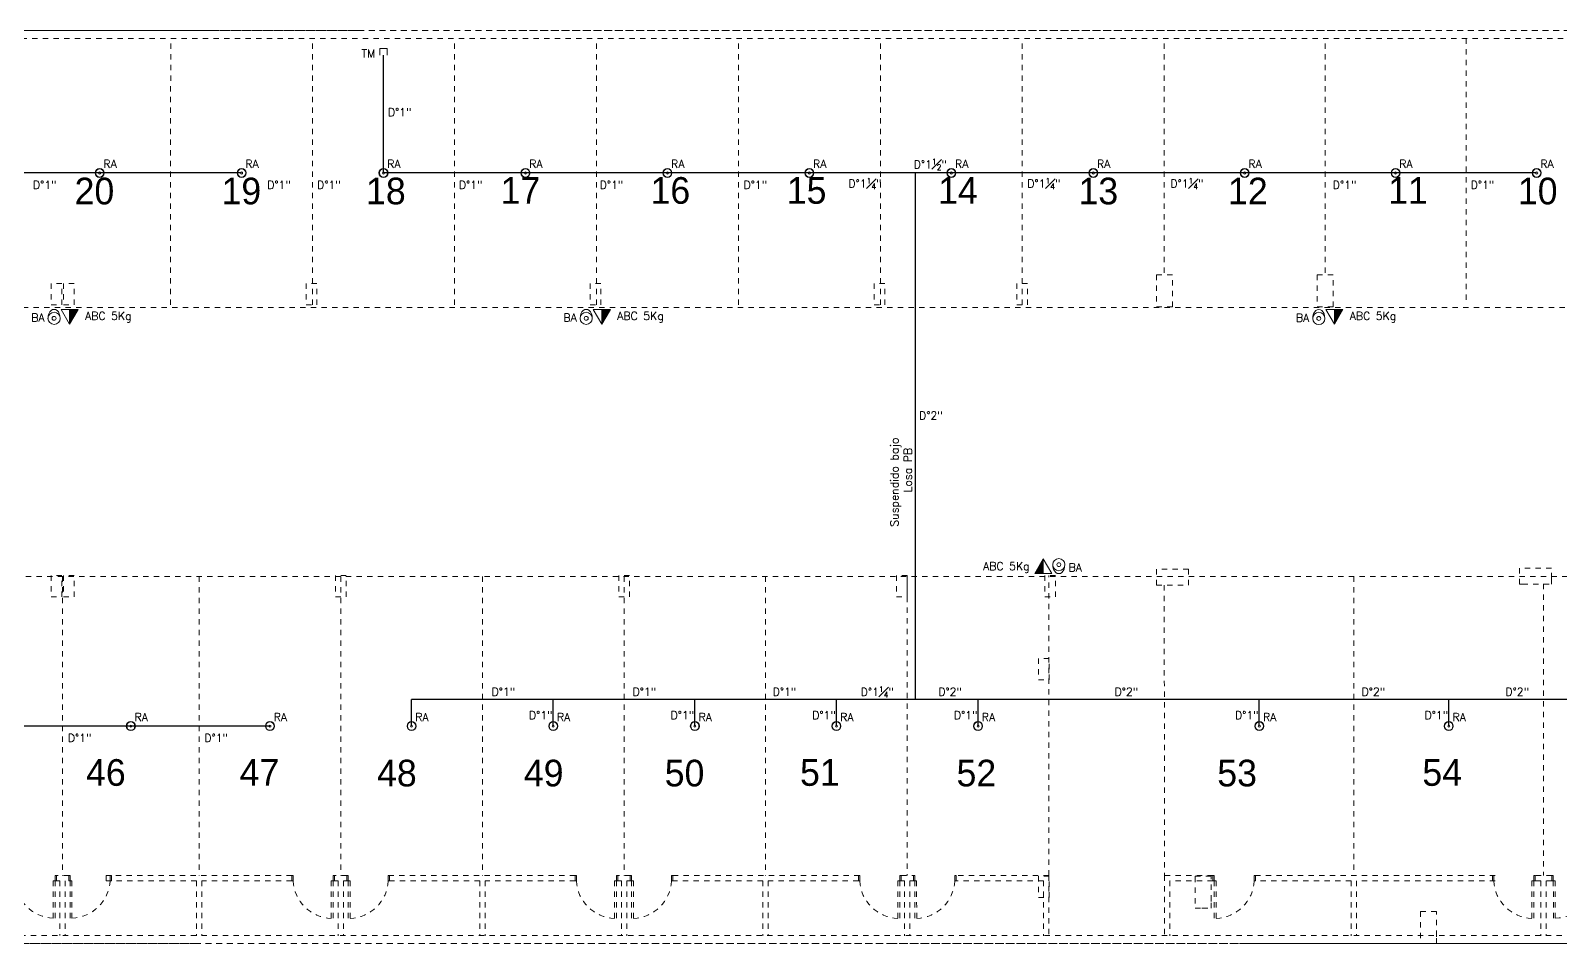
# Model space of a CAD drawing. Header units: millimetres. Extents: x 917 to 1168, y -421 to -23.
# Drawn here: x 1036.59 to 1065.27, y -419.9 to -402.78 of the extents above; entities that cross this region are included whole.
import ezdxf
from ezdxf.enums import TextEntityAlignment as Align

# ---------------------------------------------------------------- set-up
doc = ezdxf.new("R2010")
doc.units = ezdxf.units.MM
doc.header["$LTSCALE"] = 0.1
doc.linetypes.add('CONTINUA', pattern=[0])
doc.linetypes.add('HIDDEN', pattern=[0.375, 0.25, -0.125])
doc.layers.get('0').update_dxf_attribs({"lineweight": 5})
for name, color, linetype, lineweight in [('00_Incendio Rociador', 1, 'Continuous', 18), ('00_Incendio_Bocas Incendio', 1, 'Continuous', 30), ('00_Incendio_Cañeria', 1, 'Continuous', 30), ('00_Incendio_Matafuego', 1, 'Continuous', 20), ('00_Incendio_Textos', 7, 'Continuous', 13), ('Incendio - Texto', 11, 'Continuous', 18), ('Lavarropa', 7, 'HIDDEN', 5)]:
    doc.layers.add(name, color=color, linetype=linetype, lineweight=lineweight)
doc.layers.add('Textos', color=7, linetype='Continuous')
doc.styles.add('Instal Sanit', font='techb___.ttf', dxfattribs={"height": 0.15})
doc.styles.add('Pill Gothic 300mg Lt', font='', dxfattribs={"height": 0.186028})
doc.styles.add('Romans', font='romans.shx')
doc.styles.get("Standard").update_dxf_attribs({"font": 'arial.ttf'})
doc.styles.get('Pill Gothic 300mg Lt').set_extended_font_data('Pill Gothic 300mg Lt')

# ---------------------------------------------------------------- blocks, each defined once
blk = doc.blocks.new('SS final')
at = {"color": 8, "lineweight": 18}
for p, q in [((1078.04, -429.28), (970.665, -429.28)), ((970.815, -429.43), (1077.89, -429.43)), ((1007.646, -429.28), (1026.48, -429.28)), ((1025.609, -434.425), (1025.612, -429.43)), ((1029.128, -429.28), (1026.48, -429.28)), ((1028.27, -434.425), (1028.27, -429.43)), ((1029.128, -429.28), (1031.782, -429.28)), ((1030.931, -434.425), (1030.931, -429.43)), ((1040.488, -429.28), (1031.782, -429.28)), ((1033.592, -434.425), (1033.592, -429.43)), ((1036.253, -434.425), (1036.253, -429.43)), ((1038.914, -434.425), (1038.914, -429.43)), ((1040.488, -429.28), (1048.97, -429.28)), ((1041.575, -434.425), (1041.575, -429.43)), ((1044.236, -433.825), (1044.236, -429.432)), ((1047.249, -433.823), (1047.249, -429.43)), ((1051.827, -429.28), (1048.97, -429.28)), ((1049.893, -429.43), (1049.893, -434.425)), ((1023.571, -434.025), (1023.371, -434.025)), ((1023.371, -434.025), (1023.371, -434.425)), ((1023.571, -434.425), (1023.571, -434.025)), ((1023.601, -434.025), (1023.601, -434.425)), ((1023.801, -434.025), (1023.601, -434.025)), ((1023.801, -434.425), (1023.801, -434.025)), ((1028.352, -434.025), (1028.152, -434.025)), ((1028.152, -434.025), (1028.152, -434.425)), ((1028.352, -434.425), (1028.352, -434.025)), ((1033.474, -434.025), (1033.474, -434.425)), ((1033.674, -434.025), (1033.474, -434.025)), ((1033.674, -434.425), (1033.674, -434.025)), ((1038.796, -434.025), (1038.796, -434.425)), ((1038.996, -434.025), (1038.796, -434.025)), ((1038.996, -434.425), (1038.996, -434.025)), ((1041.475, -434.025), (1041.475, -434.425)), ((1041.675, -434.025), (1041.475, -434.025)), ((1041.675, -434.425), (1041.675, -434.025)), ((1044.09, -433.859), (1044.09, -434.459)), ((1044.39, -433.859), (1044.09, -433.859)), ((1044.39, -434.459), (1044.39, -433.859)), ((1047.104, -433.859), (1047.104, -434.459)), ((1047.404, -433.859), (1047.104, -433.859)), ((1047.404, -434.459), (1047.404, -433.859)), ((1023.371, -434.425), (1023.571, -434.425)), ((1023.601, -434.425), (1023.801, -434.425)), ((1028.152, -434.425), (1028.352, -434.425)), ((1033.474, -434.425), (1033.674, -434.425)), ((1038.796, -434.425), (1038.996, -434.425)), ((1041.475, -434.425), (1041.675, -434.425)), ((1009.841, -434.472), (1077.89, -434.472)), ((1044.09, -434.459), (1044.39, -434.459)), ((1047.104, -434.459), (1047.404, -434.459)), ((1055.197, -439.518), (1020.555, -439.518)), ((1023.571, -439.5), (1023.371, -439.5)), ((1023.371, -439.5), (1023.371, -439.9)), ((1023.571, -439.9), (1023.571, -439.5)), ((1023.585, -439.518), (1023.585, -445.129)), ((1023.801, -439.5), (1023.601, -439.5)), ((1023.601, -439.5), (1023.601, -439.9)), ((1023.801, -439.9), (1023.801, -439.5)), ((1026.144, -439.518), (1026.144, -445.129)), ((1028.899, -439.5), (1028.699, -439.5)), ((1028.699, -439.5), (1028.699, -439.9)), ((1028.799, -439.518), (1028.799, -445.129)), ((1028.899, -439.9), (1028.899, -439.5)), ((1031.454, -439.518), (1031.454, -445.129)), ((1034.209, -439.5), (1034.009, -439.5)), ((1034.009, -439.5), (1034.009, -439.9)), ((1034.109, -439.518), (1034.109, -445.129)), ((1034.209, -439.9), (1034.209, -439.5)), ((1036.764, -439.518), (1036.764, -445.129)), ((1039.419, -439.5), (1039.219, -439.5)), ((1039.219, -439.5), (1039.219, -439.9)), ((1039.419, -439.9), (1039.419, -439.5)), ((1039.419, -439.5), (1039.419, -445.129)), ((1041.998, -439.5), (1041.998, -439.9)), ((1042.198, -439.5), (1041.998, -439.5)), ((1042.073, -445.129), (1042.073, -439.5)), ((1042.198, -439.9), (1042.198, -439.5)), ((1044.09, -439.384), (1044.09, -439.684)), ((1044.69, -439.384), (1044.09, -439.384)), ((1044.69, -439.684), (1044.69, -439.384)), ((1047.792, -439.518), (1047.792, -445.129)), ((1050.897, -439.365), (1050.897, -439.665)), ((1051.497, -439.365), (1050.897, -439.365)), ((1051.497, -439.549), (1051.497, -439.365)), ((1051.497, -439.551), (1051.497, -439.549)), ((1051.497, -439.552), (1051.497, -439.551)), ((1051.497, -439.564), (1051.497, -439.552)), ((1051.497, -439.565), (1051.497, -439.564)), ((1051.497, -439.665), (1051.497, -439.565)), ((1044.09, -439.684), (1044.69, -439.684)), ((1044.235, -439.678), (1044.241, -445.129)), ((1050.897, -439.665), (1050.948, -439.665)), ((1050.948, -439.665), (1051.497, -439.665)), ((1051.343, -439.659), (1051.345, -445.129)), ((1023.371, -439.9), (1023.571, -439.9)), ((1023.601, -439.9), (1023.801, -439.9)), ((1028.699, -439.9), (1028.899, -439.9)), ((1034.009, -439.9), (1034.209, -439.9)), ((1039.219, -439.9), (1039.419, -439.9)), ((1041.998, -439.9), (1042.198, -439.9)), ((1042.08, -441.056), (1041.88, -441.056)), ((1041.88, -441.056), (1041.88, -441.456)), ((1042.08, -441.456), (1042.08, -441.056)), ((1041.88, -441.456), (1042.08, -441.456)), ((1023.41, -445.224), (1023.409, -445.924)), ((1023.445, -445.224), (1023.41, -445.224)), ((1023.444, -445.924), (1023.445, -445.224)), ((1023.47, -445.124), (1023.445, -445.124)), ((1023.445, -445.124), (1023.445, -445.224)), ((1023.445, -445.224), (1023.47, -445.224)), ((1023.701, -445.124), (1023.47, -445.124)), ((1023.47, -445.124), (1023.47, -445.224)), ((1023.47, -445.224), (1023.47, -445.124)), ((1023.535, -445.224), (1023.47, -445.224)), ((1023.535, -445.224), (1023.535, -446.25)), ((1023.635, -445.224), (1023.635, -446.25)), ((1023.701, -445.124), (1023.701, -445.224)), ((1023.701, -445.224), (1023.701, -445.124)), ((1023.701, -445.124), (1023.726, -445.124)), ((1023.726, -445.224), (1023.701, -445.224)), ((1023.726, -445.124), (1023.726, -445.224)), ((1023.727, -445.924), (1023.726, -445.224)), ((1023.726, -445.224), (1023.761, -445.224)), ((1023.761, -445.224), (1023.762, -445.924)), ((1027.883, -445.129), (1024.405, -445.129)), ((1024.405, -445.129), (1024.405, -445.229)), ((1026.094, -445.229), (1024.405, -445.229)), ((1024.476, -445.224), (1024.476, -445.124)), ((1024.476, -445.124), (1024.501, -445.124)), ((1024.501, -445.224), (1024.476, -445.224)), ((1024.501, -445.124), (1024.501, -445.224)), ((1024.501, -445.124), (1024.501, -445.224)), ((1026.094, -445.229), (1026.094, -446.255)), ((1027.883, -445.229), (1026.194, -445.229)), ((1026.194, -445.229), (1026.194, -446.255)), ((1027.908, -445.129), (1027.883, -445.129)), ((1027.883, -445.129), (1027.883, -445.229)), ((1027.883, -445.229), (1027.908, -445.229)), ((1027.908, -445.229), (1027.908, -445.129)), ((1028.658, -445.229), (1028.623, -445.229)), ((1028.623, -445.229), (1028.623, -445.929)), ((1028.683, -445.129), (1028.658, -445.129)), ((1028.658, -445.129), (1028.658, -445.229)), ((1028.658, -445.929), (1028.658, -445.229)), ((1028.658, -445.229), (1028.683, -445.229)), ((1028.915, -445.129), (1028.683, -445.129)), ((1028.683, -445.129), (1028.683, -445.229)), ((1028.683, -445.229), (1028.683, -445.129)), ((1028.749, -445.229), (1028.683, -445.229)), ((1028.749, -445.229), (1028.749, -446.255)), ((1028.915, -445.229), (1028.849, -445.229)), ((1028.849, -445.229), (1028.849, -446.255)), ((1028.915, -445.129), (1028.915, -445.229)), ((1028.915, -445.229), (1028.915, -445.129)), ((1028.915, -445.129), (1028.94, -445.129)), ((1028.94, -445.229), (1028.915, -445.229)), ((1028.94, -445.129), (1028.94, -445.229)), ((1028.94, -445.929), (1028.94, -445.229)), ((1028.94, -445.229), (1028.975, -445.229)), ((1028.975, -445.229), (1028.975, -445.929)), ((1029.69, -445.229), (1029.69, -445.129)), ((1029.69, -445.129), (1029.715, -445.129)), ((1029.715, -445.229), (1029.69, -445.229)), ((1033.193, -445.129), (1029.715, -445.129)), ((1029.715, -445.129), (1029.715, -445.229)), ((1029.715, -445.129), (1029.715, -445.229)), ((1031.404, -445.229), (1029.715, -445.229)), ((1031.404, -445.229), (1031.404, -446.255)), ((1033.193, -445.229), (1031.504, -445.229)), ((1031.504, -445.229), (1031.504, -446.255)), ((1033.218, -445.129), (1033.193, -445.129)), ((1033.193, -445.129), (1033.193, -445.229)), ((1033.193, -445.229), (1033.218, -445.229)), ((1033.218, -445.229), (1033.218, -445.129)), ((1033.933, -445.229), (1033.932, -445.929)), ((1033.968, -445.229), (1033.933, -445.229)), ((1033.967, -445.929), (1033.968, -445.229)), ((1033.993, -445.129), (1033.968, -445.129)), ((1033.968, -445.129), (1033.968, -445.229)), ((1033.968, -445.229), (1033.993, -445.229)), ((1034.224, -445.129), (1033.993, -445.129)), ((1033.993, -445.129), (1033.993, -445.229)), ((1033.993, -445.229), (1033.993, -445.129)), ((1034.059, -445.229), (1033.993, -445.229)), ((1034.059, -445.229), (1034.059, -446.255)), ((1034.224, -445.229), (1034.159, -445.229)), ((1034.159, -445.229), (1034.159, -446.255)), ((1034.224, -445.129), (1034.224, -445.229)), ((1034.224, -445.229), (1034.224, -445.129)), ((1034.224, -445.129), (1034.249, -445.129)), ((1034.249, -445.229), (1034.224, -445.229)), ((1034.249, -445.129), (1034.249, -445.229)), ((1034.25, -445.929), (1034.249, -445.229)), ((1034.249, -445.229), (1034.284, -445.229)), ((1034.284, -445.229), (1034.285, -445.929)), ((1034.999, -445.229), (1034.999, -445.129)), ((1034.999, -445.129), (1035.024, -445.129)), ((1035.024, -445.229), (1034.999, -445.229)), ((1035.024, -445.129), (1035.024, -445.229)), ((1035.024, -445.129), (1038.503, -445.129)), ((1035.024, -445.129), (1035.024, -445.229)), ((1036.714, -445.229), (1035.024, -445.229)), ((1036.714, -445.229), (1036.714, -446.255)), ((1038.503, -445.229), (1036.814, -445.229)), ((1036.814, -445.229), (1036.814, -446.255)), ((1038.528, -445.129), (1038.503, -445.129)), ((1038.503, -445.129), (1038.503, -445.229)), ((1038.503, -445.229), (1038.528, -445.229)), ((1038.528, -445.229), (1038.528, -445.129)), ((1039.243, -445.229), (1039.242, -445.929)), ((1039.278, -445.229), (1039.243, -445.229)), ((1039.277, -445.929), (1039.278, -445.229)), ((1039.303, -445.129), (1039.278, -445.129)), ((1039.278, -445.129), (1039.278, -445.229)), ((1039.278, -445.229), (1039.303, -445.229)), ((1039.303, -445.229), (1039.303, -445.129)), ((1039.303, -445.129), (1039.534, -445.129)), ((1039.369, -445.229), (1039.303, -445.229)), ((1039.369, -445.229), (1039.369, -446.255)), ((1039.534, -445.229), (1039.469, -445.229)), ((1039.469, -445.229), (1039.469, -446.255)), ((1039.534, -445.229), (1039.534, -445.129)), ((1039.534, -445.129), (1039.559, -445.129)), ((1039.559, -445.229), (1039.534, -445.229)), ((1039.559, -445.129), (1039.559, -445.229)), ((1039.56, -445.929), (1039.559, -445.229)), ((1039.559, -445.229), (1039.594, -445.229)), ((1039.594, -445.229), (1039.595, -445.929)), ((1040.309, -445.229), (1040.309, -445.129)), ((1040.309, -445.129), (1040.334, -445.129)), ((1040.334, -445.229), (1040.309, -445.229)), ((1042.074, -445.129), (1040.334, -445.129)), ((1040.334, -445.129), (1040.334, -445.229)), ((1040.334, -445.129), (1040.334, -445.229)), ((1041.974, -445.229), (1040.334, -445.229)), ((1041.88, -445.136), (1041.88, -445.536)), ((1042.08, -445.136), (1041.88, -445.136)), ((1041.974, -445.229), (1041.974, -446.255)), ((1042.074, -445.129), (1042.074, -446.255)), ((1042.08, -445.536), (1042.08, -445.136)), ((1045.146, -445.129), (1044.241, -445.129)), ((1044.241, -445.129), (1044.241, -446.255)), ((1045.146, -445.229), (1044.341, -445.229)), ((1044.341, -445.229), (1044.341, -446.255)), ((1044.815, -445.136), (1044.815, -445.151)), ((1045.115, -445.136), (1044.815, -445.136)), ((1044.815, -445.151), (1044.815, -445.736)), ((1045.115, -445.595), (1045.115, -445.136)), ((1045.146, -445.229), (1045.145, -445.129)), ((1045.145, -445.129), (1045.17, -445.129)), ((1045.146, -445.129), (1045.146, -445.229)), ((1045.171, -445.229), (1045.146, -445.229)), ((1045.17, -445.129), (1045.171, -445.229)), ((1045.171, -445.929), (1045.171, -445.229)), ((1045.171, -445.229), (1045.206, -445.229)), ((1045.206, -445.229), (1045.206, -445.929)), ((1045.921, -445.229), (1045.921, -445.129)), ((1045.921, -445.129), (1045.946, -445.129)), ((1045.946, -445.229), (1045.921, -445.229)), ((1050.437, -445.129), (1045.946, -445.129)), ((1045.946, -445.129), (1045.946, -445.229)), ((1045.946, -445.129), (1045.946, -445.229)), ((1047.742, -445.229), (1045.946, -445.229)), ((1047.742, -445.229), (1047.742, -446.255)), ((1050.437, -445.229), (1047.842, -445.229)), ((1047.842, -445.229), (1047.842, -446.255)), ((1050.387, -445.129), (1050.387, -445.229)), ((1050.412, -445.129), (1050.387, -445.129)), ((1050.387, -445.129), (1050.387, -445.229)), ((1050.387, -445.229), (1050.412, -445.229)), ((1050.412, -445.229), (1050.412, -445.129)), ((1051.127, -445.229), (1051.126, -445.929)), ((1051.162, -445.229), (1051.127, -445.229)), ((1051.161, -445.929), (1051.162, -445.229)), ((1051.187, -445.129), (1051.162, -445.129)), ((1051.162, -445.129), (1051.162, -445.229)), ((1051.162, -445.229), (1051.187, -445.229)), ((1051.503, -445.129), (1051.187, -445.129)), ((1051.187, -445.129), (1051.187, -445.229)), ((1051.187, -445.229), (1051.187, -445.129)), ((1051.293, -445.229), (1051.187, -445.229)), ((1051.293, -445.129), (1051.293, -445.129)), ((1051.293, -445.229), (1051.293, -446.255)), ((1051.392, -445.129), (1051.392, -445.129)), ((1051.503, -445.229), (1051.392, -445.229)), ((1051.392, -445.229), (1051.393, -446.255)), ((1051.503, -445.129), (1051.503, -445.229)), ((1051.503, -445.229), (1051.503, -445.129)), ((1051.503, -445.129), (1051.528, -445.129)), ((1051.528, -445.229), (1051.503, -445.229)), ((1051.528, -445.129), (1051.528, -445.229)), ((1051.53, -445.929), (1051.528, -445.229)), ((1051.528, -445.229), (1051.563, -445.229)), ((1051.563, -445.229), (1051.565, -445.929)), ((1041.88, -445.536), (1042.08, -445.536)), ((1045.115, -445.596), (1045.115, -445.595)), ((1045.115, -445.597), (1045.115, -445.596)), ((1045.115, -445.61), (1045.115, -445.597)), ((1044.815, -445.736), (1044.94, -445.736)), ((1044.94, -445.736), (1044.955, -445.736)), ((1044.955, -445.736), (1045.115, -445.736)), ((1045.115, -445.611), (1045.115, -445.61)), ((1045.115, -445.736), (1045.115, -445.611)), ((1049.339, -445.8), (1049.039, -445.8)), ((1049.039, -445.8), (1049.039, -446.4)), ((1049.339, -446.259), (1049.339, -445.8)), ((970.665, -446.4), (1078.04, -446.4)), ((1077.89, -446.25), (970.815, -446.25)), ((1026.078, -446.4), (1018.357, -446.4)), ((1026.078, -446.4), (1032.221, -446.4)), ((1039.129, -446.4), (1032.221, -446.4)), ((1039.129, -446.4), (1045.645, -446.4)), ((1052.269, -446.4), (1045.645, -446.4)), ((1049.039, -446.4), (1049.339, -446.4)), ((1049.339, -446.261), (1049.339, -446.259)), ((1049.339, -446.262), (1049.339, -446.261)), ((1049.339, -446.274), (1049.339, -446.262)), ((1049.339, -446.275), (1049.339, -446.274)), ((1049.339, -446.4), (1049.339, -446.275))]:
    blk.add_line(p, q, dxfattribs=at)
at = {"color": 8, "linetype": 'HIDDEN', "lineweight": 18}
for centre, start, end in [((1023.432, -445.187), 182.8709, 268.2373), ((1023.739, -445.187), 271.7627, 357.1291), ((1028.645, -445.192), 182.8709, 268.2373), ((1028.953, -445.192), 271.7627, 357.1291), ((1033.955, -445.192), 182.8709, 268.2373), ((1034.262, -445.192), 271.7627, 357.1291), ((1039.265, -445.192), 182.8709, 268.2373), ((1039.572, -445.192), 271.7627, 357.1291), ((1045.184, -445.192), 271.7627, 357.1291), ((1051.149, -445.192), 182.8709, 268.2373), ((1051.541, -445.191), 271.8086, 357.175)]:
    blk.add_arc(centre, 0.738, start, end, dxfattribs=at)
at = {"color": 8, "style": 'Pill Gothic 300mg Lt'}
for s, p in [('20', (1023.811, -432.539)), ('19', (1026.565, -432.539)), ('18', (1029.274, -432.539)), ('17', (1031.796, -432.528)), ('16', (1034.606, -432.528)), ('15', (1037.16, -432.528)), ('14', (1039.996, -432.528)), ('13', (1042.628, -432.539)), ('12', (1045.431, -432.539)), ('11', (1048.433, -432.528)), ('10', (1050.864, -432.539)), ('46', (1024.025, -443.444)), ('47', (1026.904, -443.444)), ('48', (1029.48, -443.455)), ('49', (1032.232, -443.455)), ('50', (1034.872, -443.455)), ('51', (1037.408, -443.444)), ('52', (1040.342, -443.455)), ('53', (1045.229, -443.455)), ('54', (1049.073, -443.444))]:
    blk.add_text(s, height=0.5, dxfattribs=at).set_placement(p)
blk = doc.blocks.new('rociadores')
at = {"layer": '00_Incendio_Bocas Incendio', "lineweight": 5}
for radius in [0.085, 0.0776, 0.02]:
    blk.add_circle((0, 0), radius, dxfattribs=at)

msp = doc.modelspace()

# ---------------------------------------------------------------- hatches: boundary and pattern name
at = {"layer": '00_Incendio_Matafuego'}
for points in [[(1037.322, -408.007), (1037.482, -408.007), (1037.322, -408.284)], [(1047.297, -408.007), (1047.457, -408.007), (1047.297, -408.284)], [(1061.028, -408.008), (1061.188, -408.008), (1061.028, -408.285)], [(1055.572, -412.964), (1055.412, -412.964), (1055.572, -412.687)]]:
    msp.add_hatch(color=256, dxfattribs=at).paths.add_polyline_path(points)

# ---------------------------------------------------------------- linework, layer by layer
at = {"layer": '00_Incendio_Bocas Incendio', "lineweight": 5}
for centre, radius in [((1037.03, -408.176), 0.114), ((1037.03, -408.176), 0.0366), ((1047.005, -408.176), 0.114), ((1047.005, -408.176), 0.0366), ((1060.736, -408.177), 0.114), ((1060.736, -408.177), 0.0366), ((1055.863, -412.795), 0.114), ((1055.863, -412.795), 0.0366)]:
    msp.add_circle(centre, radius, dxfattribs=at)
at = {"layer": '00_Incendio_Bocas Incendio', "lineweight": 5, "extrusion": (0, 0, -1)}
for centre, major_axis in [((1037.03, -408.176), (0, 0.169)), ((1047.005, -408.176), (0, 0.169)), ((1060.736, -408.177), (0, 0.169)), ((1055.863, -412.795), (0, -0.169))]:
    msp.add_ellipse(centre, major_axis=major_axis, ratio=0.671043, start_param=4.712389, end_param=7.853982, dxfattribs=at)
at = {"layer": '00_Incendio_Cañeria', "lineweight": 18}
for p, q in [((1043.138, -403.241), (1043.138, -403.112)), ((1043.272, -403.112), (1043.138, -403.112)), ((1043.272, -403.241), (1043.272, -403.112))]:
    msp.add_line(p, q, dxfattribs=at)
at = {"layer": '00_Incendio_Cañeria', "lineweight": 30}
for points in [[(1043.205, -405.45), (1043.205, -403.239)], [(1040.545, -405.45), (1019.716, -405.45)], [(1064.819, -405.45), (1043.205, -405.45)], [(1053.172, -405.45), (1053.172, -415.327)], [(1058.476, -415.327), (1043.731, -415.327)], [(1043.731, -415.823), (1043.731, -415.327)], [(1046.386, -415.823), (1046.386, -415.327)], [(1049.041, -415.823), (1049.041, -415.327)], [(1051.695, -415.823), (1051.695, -415.327)], [(1054.35, -415.823), (1054.35, -415.327)], [(1066.854, -415.327), (1058.476, -415.327)], [(1059.621, -415.823), (1059.621, -415.327)], [(1063.173, -415.823), (1063.173, -415.327)], [(1041.076, -415.823), (1027.551, -415.823)]]:
    msp.add_lwpolyline(points, dxfattribs=at)
at = {"layer": '00_Incendio_Matafuego'}
for points in [[(1037.322, -408.284), (1037.162, -408.007), (1037.482, -408.007)], [(1047.297, -408.284), (1047.137, -408.007), (1047.457, -408.007)], [(1061.028, -408.285), (1060.868, -408.008), (1061.188, -408.008)], [(1055.572, -412.687), (1055.732, -412.964), (1055.412, -412.964)]]:
    msp.add_lwpolyline(points, close=True, dxfattribs=at)
for points in [[(1037.322, -408.284), (1037.322, -408.007)], [(1047.297, -408.284), (1047.297, -408.007)], [(1061.028, -408.285), (1061.028, -408.008)], [(1055.572, -412.687), (1055.572, -412.964)]]:
    msp.add_lwpolyline(points, dxfattribs=at)

# ---------------------------------------------------------------- block references
at = {"layer": '00_Incendio Rociador', "color": 6, "lineweight": 5}
for p in [(1037.885, -405.45), (1040.545, -405.45), (1043.205, -405.45), (1045.866, -405.45), (1048.527, -405.45), (1051.188, -405.45), (1053.849, -405.45), (1056.51, -405.45), (1059.347, -405.45), (1062.175, -405.45), (1064.819, -405.45), (1038.469, -415.823), (1041.076, -415.823), (1043.731, -415.823), (1046.386, -415.823), (1049.041, -415.823), (1051.695, -415.823), (1054.35, -415.823), (1059.621, -415.823), (1063.173, -415.823)]:
    msp.add_blockref('rociadores', p, dxfattribs=at)
at = {"layer": 'Lavarropa', "color": 3, "linetype": 'CONTINUA', "lineweight": 13}
msp.add_blockref('SS final', (13.604, 26.501), dxfattribs=at)

# ---------------------------------------------------------------- texts
at = {"layer": '00_Incendio_Textos', "lineweight": 18, "char_height": 0.15}
for s, insert, attachment_point in [('\\A1;{\\Fromans|c0;D°1\\H0.7x;\\S1#2;\\H1.42857x;"}', (1053.766, -405.184), 3), ('\\A1;{\\Fromans|c0;D°1\\H0.7x;\\S1#4;\\H1.42857x;"}', (1051.919, -405.544), 1), ('\\A1;{\\Fromans|c0;D°1\\H0.7x;\\S1#4;\\H1.42857x;"}', (1055.272, -405.544), 1), ('\\A1;{\\Fromans|c0;D°1\\H0.7x;\\S1#4;\\H1.42857x;"}', (1057.954, -405.544), 1), ('\\A1;{\\Fromans|c0;D°2\\H1x;"}', (1053.688, -409.924), 3), ('\\A1;{\\Fromans|c0;D°1\\H0.7x;\\S1#4;\\H1.42857x;"}', (1052.149, -415.078), 1)]:
    msp.add_mtext_dynamic_manual_height_columns(s, width=0.9745, gutter_width=12.5, heights=[0], dxfattribs=dict(at, insert=insert, attachment_point=attachment_point))
at = {"layer": '00_Incendio_Textos', "color": 7, "char_height": 0.15, "width": 1.47222, "attachment_point": 2, "style": 'Instal Sanit'}
for insert in [(1037.972, -408.055), (1047.947, -408.055), (1061.677, -408.055), (1054.805, -412.749)]:
    msp.add_mtext('\\pi-0.45,l0.6,t0.6;{\\Fromans|c0;ABC 5Kg}', dxfattribs=dict(at, insert=insert))
at = {"layer": 'Incendio - Texto', "color": 7, "style": 'Romans'}
for s, p in [('D°1"', (1043.509, -404.31)), ('RA', (1038.08, -405.28)), ('RA', (1040.74, -405.28)), ('RA', (1043.4, -405.28)), ('RA', (1046.061, -405.28)), ('RA', (1048.722, -405.28)), ('RA', (1051.383, -405.28)), ('RA', (1054.044, -405.28)), ('RA', (1056.705, -405.28)), ('RA', (1059.542, -405.28)), ('RA', (1062.37, -405.28)), ('RA', (1065.014, -405.28)), ('D°1"', (1036.856, -405.673)), ('D°1"', (1041.247, -405.673)), ('D°1"', (1042.182, -405.673)), ('D°1"', (1044.839, -405.673)), ('D°1"', (1047.479, -405.673)), ('D°1"', (1050.175, -405.673)), ('D°1"', (1061.221, -405.673)), ('D°1"', (1063.805, -405.673)), ('BA', (1036.727, -408.163)), ('BA', (1046.702, -408.163)), ('BA', (1060.432, -408.164)), ('BA', (1056.171, -412.846)), ('D°1"', (1045.453, -415.179)), ('D°1"', (1048.096, -415.179)), ('D°1"', (1050.721, -415.179)), ('D°2"', (1053.826, -415.179)), ('D°2"', (1057.131, -415.179)), ('D°2"', (1061.76, -415.179)), ('D°2"', (1064.457, -415.179)), ('RA', (1038.664, -415.653)), ('RA', (1041.271, -415.653)), ('RA', (1043.926, -415.653)), ('D°1"', (1046.153, -415.619)), ('RA', (1046.581, -415.653)), ('D°1"', (1048.808, -415.619)), ('RA', (1049.236, -415.653)), ('D°1"', (1051.463, -415.619)), ('RA', (1051.89, -415.653)), ('D°1"', (1054.118, -415.619)), ('RA', (1054.545, -415.653)), ('D°1"', (1059.388, -415.619)), ('RA', (1059.816, -415.653)), ('D°1"', (1062.94, -415.619)), ('RA', (1063.368, -415.653)), ('D°1"', (1037.51, -416.046)), ('D°1"', (1040.069, -416.046))]:
    msp.add_text(s, height=0.15, dxfattribs=at).set_placement(p, align=Align.MIDDLE_CENTER)
at = {"layer": 'Textos', "color": 7, "style": 'Romans'}
msp.add_text('TM', height=0.15, dxfattribs=at).set_placement((1042.794, -403.285))
at = {"layer": 'Textos', "color": 7, "insert": (1052.707, -411.323), "char_height": 0.15, "width": 2.19644, "attachment_point": 2, "rotation": 90, "style": 'Instal Sanit'}
msp.add_mtext('\\pi-0.45,l0.6,t0.6;{\\Fromans|c0;Suspendido bajo Losa PB}', dxfattribs=at)

doc.saveas('drawing.dxf')
